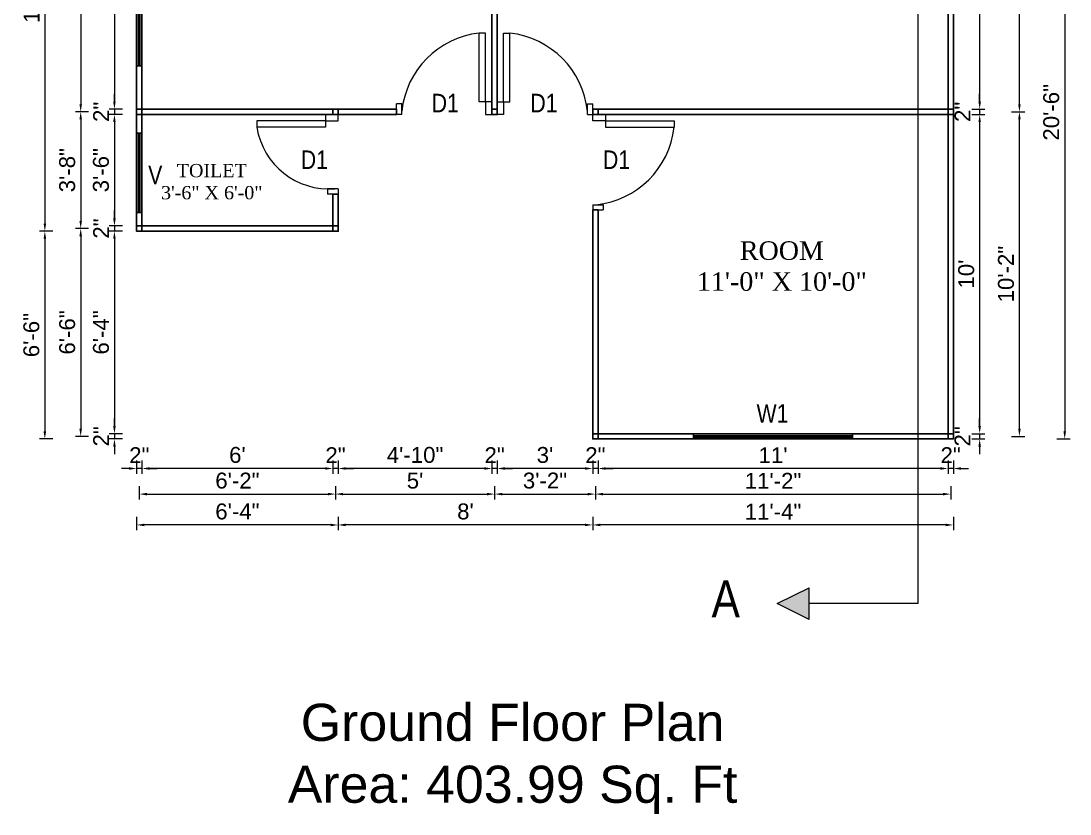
# Model space of a CAD drawing. Header units: inches. Extents: x 367408 to 389323, y -53247 to -41521.
# Drawn here: x 375802.5 to 376198.1, y -51875.1 to -51576.1 of the extents above; entities that cross this region are included whole.
import ezdxf

# ---------------------------------------------------------------- set-up
doc = ezdxf.new("R2010")
doc.units = ezdxf.units.IN
doc.header["$LTSCALE"] = 2
doc.header["$MEASUREMENT"] = 0
doc.header["$PDMODE"] = 34
doc.layers.get('0').update_dxf_attribs({"linetype": 'CONTINUOUS'})
doc.layers.get('DEFPOINTS').update_dxf_attribs({"color": 141, "linetype": 'CONTINUOUS'})
for name, color, linetype, lineweight in [('dimension', 160, 'CONTINUOUS', 15), ('OUTLINE', 1, 'CONTINUOUS', 25), ('steps', 253, 'CONTINUOUS', 20)]:
    doc.layers.add(name, color=color, linetype=linetype, lineweight=lineweight)
doc.styles.add('Lettring Text', font='arial.ttf')
doc.styles.get("Standard").update_dxf_attribs({"font": 'ARIALN.TTF'})
doc.dimstyles.new('Copy of Standard', dxfattribs={"dimtxt": 6, "dimasz": 2.875, "dimexe": 2, "dimexo": 4, "dimgap": 2, "dimtad": 1, "dimdec": 0, "dimrnd": 1, "dimzin": 0, "dimdsep": 46, "dimlunit": 4, "dimtxsty": 'Lettring Text', "dimcen": 0.1, "dimclrd": 7, "dimclre": 7, "dimclrt": 7, "dimazin": 0, "dimtfac": 0.645, "dimtdec": 0, "dimtmove": 1, "dimatfit": 0, "dimfxl": 3, "dimfxlon": 1, "dimtfillclr": 256, "dimtolj": 1, "dimtzin": 0, "dimlwd": -1, "dimlwe": -1, "dimarcsym": 2})

# ---------------------------------------------------------------- blocks, each defined once
blk = doc.blocks.new('*D952')
at = {"layer": 'DEFPOINTS', "color": 0, "ltscale": 0.5, "transparency": 16777216}
for p in [(376152.1, -51733.71), (376154.1, -51733.71), (376152.1, -51744.83)]:
    blk.add_point(p, dxfattribs=at)
at = {"layer": 'steps', "color": 7, "ltscale": 0.5, "transparency": 16777216}
for p, q in [((376152.1, -51741.83), (376152.1, -51746.83)), ((376154.1, -51741.83), (376154.1, -51746.83)), ((376149.22, -51744.83), (376146.35, -51744.83)), ((376154.1, -51744.83), (376152.1, -51744.83)), ((376156.97, -51744.83), (376159.85, -51744.83))]:
    blk.add_line(p, q, dxfattribs=at)
for points in [[(376149.22, -51744.35), (376149.22, -51745.31), (376152.1, -51744.83)], [(376156.97, -51744.35), (376156.97, -51745.31), (376154.1, -51744.83)]]:
    blk.add_solid(points, dxfattribs=at)
at = {"layer": 'steps', "color": 7, "ltscale": 0.5, "transparency": 16777216, "insert": (376153.1, -51739.82), "char_height": 6, "attachment_point": 5, "style": 'Lettring Text'}
blk.add_mtext('\\A1;2"', dxfattribs=at)
blk = doc.blocks.new('*D953')
at = {"layer": 'DEFPOINTS', "color": 0, "ltscale": 0.5, "transparency": 16777216}
for p in [(376020.1, -51733.71), (376152.1, -51733.71), (376020.1, -51744.83)]:
    blk.add_point(p, dxfattribs=at)
at = {"layer": 'steps', "color": 7, "ltscale": 0.5, "transparency": 16777216}
for p, q in [((376020.1, -51741.83), (376020.1, -51746.83)), ((376152.1, -51741.83), (376152.1, -51746.83)), ((376149.22, -51744.83), (376022.97, -51744.83))]:
    blk.add_line(p, q, dxfattribs=at)
for points in [[(376022.97, -51744.35), (376022.97, -51745.31), (376020.1, -51744.83)], [(376149.22, -51744.35), (376149.22, -51745.31), (376152.1, -51744.83)]]:
    blk.add_solid(points, dxfattribs=at)
at = {"layer": 'steps', "color": 7, "ltscale": 0.5, "transparency": 16777216, "insert": (376086.1, -51739.82), "char_height": 6, "attachment_point": 5, "style": 'Lettring Text'}
blk.add_mtext("\\A1;11'", dxfattribs=at)
blk = doc.blocks.new('*D954')
at = {"layer": 'DEFPOINTS', "color": 0, "ltscale": 0.5, "transparency": 16777216}
for p in [(376018.1, -51733.71), (376020.1, -51733.71), (376018.1, -51744.83)]:
    blk.add_point(p, dxfattribs=at)
at = {"layer": 'steps', "color": 7, "ltscale": 0.5, "transparency": 16777216}
for p, q in [((376018.1, -51741.83), (376018.1, -51746.83)), ((376020.1, -51741.83), (376020.1, -51746.83)), ((376015.22, -51744.83), (376012.35, -51744.83)), ((376020.1, -51744.83), (376018.1, -51744.83)), ((376022.97, -51744.83), (376025.85, -51744.83))]:
    blk.add_line(p, q, dxfattribs=at)
for points in [[(376015.22, -51744.35), (376015.22, -51745.31), (376018.1, -51744.83)], [(376022.97, -51744.35), (376022.97, -51745.31), (376020.1, -51744.83)]]:
    blk.add_solid(points, dxfattribs=at)
at = {"layer": 'steps', "color": 7, "ltscale": 0.5, "transparency": 16777216, "insert": (376019.1, -51739.82), "char_height": 6, "attachment_point": 5, "style": 'Lettring Text'}
blk.add_mtext('\\A1;2"', dxfattribs=at)
blk = doc.blocks.new('*D955')
at = {"layer": 'DEFPOINTS', "color": 0, "ltscale": 0.5, "transparency": 16777216}
for p in [(375982.1, -51611.36), (376018.1, -51733.71), (375982.1, -51744.83)]:
    blk.add_point(p, dxfattribs=at)
at = {"layer": 'steps', "color": 7, "ltscale": 0.5, "transparency": 16777216}
for p, q in [((375982.1, -51741.83), (375982.1, -51746.83)), ((376018.1, -51741.83), (376018.1, -51746.83)), ((376015.22, -51744.83), (375984.97, -51744.83))]:
    blk.add_line(p, q, dxfattribs=at)
for points in [[(375984.97, -51744.35), (375984.97, -51745.31), (375982.1, -51744.83)], [(376015.22, -51744.35), (376015.22, -51745.31), (376018.1, -51744.83)]]:
    blk.add_solid(points, dxfattribs=at)
at = {"layer": 'steps', "color": 7, "ltscale": 0.5, "transparency": 16777216, "insert": (376000.1, -51739.76), "char_height": 6, "attachment_point": 5, "style": 'Lettring Text'}
blk.add_mtext("\\A1;3'", dxfattribs=at)
blk = doc.blocks.new('*D956')
at = {"layer": 'DEFPOINTS', "color": 0, "ltscale": 0.5, "transparency": 16777216}
for p in [(375980.1, -51611.36), (375982.1, -51611.36), (375980.1, -51744.83)]:
    blk.add_point(p, dxfattribs=at)
at = {"layer": 'steps', "color": 7, "ltscale": 0.5, "transparency": 16777216}
for p, q in [((375980.1, -51741.83), (375980.1, -51746.83)), ((375982.1, -51741.83), (375982.1, -51746.83)), ((375977.22, -51744.83), (375974.35, -51744.83)), ((375982.1, -51744.83), (375980.1, -51744.83)), ((375984.97, -51744.83), (375987.85, -51744.83))]:
    blk.add_line(p, q, dxfattribs=at)
for points in [[(375977.22, -51744.35), (375977.22, -51745.31), (375980.1, -51744.83)], [(375984.97, -51744.35), (375984.97, -51745.31), (375982.1, -51744.83)]]:
    blk.add_solid(points, dxfattribs=at)
at = {"layer": 'steps', "color": 7, "ltscale": 0.5, "transparency": 16777216, "insert": (375981.1, -51739.82), "char_height": 6, "attachment_point": 5, "style": 'Lettring Text'}
blk.add_mtext('\\A1;2"', dxfattribs=at)
blk = doc.blocks.new('*D957')
at = {"layer": 'DEFPOINTS', "color": 0, "ltscale": 0.5, "transparency": 16777216}
for p in [(375980.1, -51611.36), (375922.1, -51655.36), (375922.1, -51744.83)]:
    blk.add_point(p, dxfattribs=at)
at = {"layer": 'steps', "color": 7, "ltscale": 0.5, "transparency": 16777216}
for p, q in [((375922.1, -51741.83), (375922.1, -51746.83)), ((375980.1, -51741.83), (375980.1, -51746.83)), ((375977.22, -51744.83), (375924.97, -51744.83))]:
    blk.add_line(p, q, dxfattribs=at)
for points in [[(375924.97, -51744.35), (375924.97, -51745.31), (375922.1, -51744.83)], [(375977.22, -51744.35), (375977.22, -51745.31), (375980.1, -51744.83)]]:
    blk.add_solid(points, dxfattribs=at)
at = {"layer": 'steps', "color": 7, "ltscale": 0.5, "transparency": 16777216, "insert": (375951.1, -51739.76), "char_height": 6, "attachment_point": 5, "style": 'Lettring Text'}
blk.add_mtext('\\A1;4\'-10"', dxfattribs=at)
blk = doc.blocks.new('*D958')
at = {"layer": 'DEFPOINTS', "color": 0, "ltscale": 0.5, "transparency": 16777216}
for p in [(375920.1, -51655.36), (375922.1, -51655.36), (375920.1, -51744.83)]:
    blk.add_point(p, dxfattribs=at)
at = {"layer": 'steps', "color": 7, "ltscale": 0.5, "transparency": 16777216}
for p, q in [((375920.1, -51741.83), (375920.1, -51746.83)), ((375922.1, -51741.83), (375922.1, -51746.83)), ((375917.22, -51744.83), (375914.35, -51744.83)), ((375922.1, -51744.83), (375920.1, -51744.83)), ((375924.97, -51744.83), (375927.85, -51744.83))]:
    blk.add_line(p, q, dxfattribs=at)
for points in [[(375917.22, -51744.35), (375917.22, -51745.31), (375920.1, -51744.83)], [(375924.97, -51744.35), (375924.97, -51745.31), (375922.1, -51744.83)]]:
    blk.add_solid(points, dxfattribs=at)
at = {"layer": 'steps', "color": 7, "ltscale": 0.5, "transparency": 16777216, "insert": (375921.1, -51739.82), "char_height": 6, "attachment_point": 5, "style": 'Lettring Text'}
blk.add_mtext('\\A1;2"', dxfattribs=at)
blk = doc.blocks.new('*D959')
at = {"layer": 'DEFPOINTS', "color": 0, "ltscale": 0.5, "transparency": 16777216}
for p in [(375848.1, -51655.36), (375920.1, -51655.36), (375848.1, -51744.83)]:
    blk.add_point(p, dxfattribs=at)
at = {"layer": 'steps', "color": 7, "ltscale": 0.5, "transparency": 16777216}
for p, q in [((375848.1, -51741.83), (375848.1, -51746.83)), ((375920.1, -51741.83), (375920.1, -51746.83)), ((375917.22, -51744.83), (375850.97, -51744.83))]:
    blk.add_line(p, q, dxfattribs=at)
for points in [[(375850.97, -51744.35), (375850.97, -51745.31), (375848.1, -51744.83)], [(375917.22, -51744.35), (375917.22, -51745.31), (375920.1, -51744.83)]]:
    blk.add_solid(points, dxfattribs=at)
at = {"layer": 'steps', "color": 7, "ltscale": 0.5, "transparency": 16777216, "insert": (375884.1, -51739.76), "char_height": 6, "attachment_point": 5, "style": 'Lettring Text'}
blk.add_mtext("\\A1;6'", dxfattribs=at)
blk = doc.blocks.new('*D960')
at = {"layer": 'DEFPOINTS', "color": 0, "ltscale": 0.5, "transparency": 16777216}
for p in [(375846.1, -51655.36), (375848.1, -51655.36), (375846.1, -51744.83)]:
    blk.add_point(p, dxfattribs=at)
at = {"layer": 'steps', "color": 7, "ltscale": 0.5, "transparency": 16777216}
for p, q in [((375846.1, -51741.83), (375846.1, -51746.83)), ((375848.1, -51741.83), (375848.1, -51746.83)), ((375843.22, -51744.83), (375840.35, -51744.83)), ((375848.1, -51744.83), (375846.1, -51744.83)), ((375850.97, -51744.83), (375853.85, -51744.83))]:
    blk.add_line(p, q, dxfattribs=at)
for points in [[(375843.22, -51744.35), (375843.22, -51745.31), (375846.1, -51744.83)], [(375850.97, -51744.35), (375850.97, -51745.31), (375848.1, -51744.83)]]:
    blk.add_solid(points, dxfattribs=at)
at = {"layer": 'steps', "color": 7, "ltscale": 0.5, "transparency": 16777216, "insert": (375847.1, -51739.82), "char_height": 6, "attachment_point": 5, "style": 'Lettring Text'}
blk.add_mtext('\\A1;2"', dxfattribs=at)
blk = doc.blocks.new('*D961')
at = {"layer": 'DEFPOINTS', "color": 0, "ltscale": 0.5, "transparency": 16777216}
for p in [(375847.1, -51654.36), (375921.1, -51654.36), (375921.1, -51754.49)]:
    blk.add_point(p, dxfattribs=at)
at = {"layer": 'steps', "color": 7, "ltscale": 0.5, "transparency": 16777216}
for p, q in [((375847.1, -51751.49), (375847.1, -51756.49)), ((375921.1, -51751.49), (375921.1, -51756.49)), ((375849.97, -51754.49), (375918.22, -51754.49))]:
    blk.add_line(p, q, dxfattribs=at)
for points in [[(375849.97, -51754.01), (375849.97, -51754.97), (375847.1, -51754.49)], [(375918.22, -51754.01), (375918.22, -51754.97), (375921.1, -51754.49)]]:
    blk.add_solid(points, dxfattribs=at)
at = {"layer": 'steps', "color": 7, "ltscale": 0.5, "transparency": 16777216, "insert": (375884.1, -51749.43), "char_height": 6, "attachment_point": 5, "style": 'Lettring Text'}
blk.add_mtext('\\A1;6\'-2"', dxfattribs=at)
blk = doc.blocks.new('*D962')
at = {"layer": 'DEFPOINTS', "color": 0, "ltscale": 0.5, "transparency": 16777216}
for p in [(375981.1, -51610.36), (375921.1, -51654.36), (375981.1, -51754.49)]:
    blk.add_point(p, dxfattribs=at)
at = {"layer": 'steps', "color": 7, "ltscale": 0.5, "transparency": 16777216}
for p, q in [((375921.1, -51751.49), (375921.1, -51756.49)), ((375981.1, -51751.49), (375981.1, -51756.49)), ((375923.97, -51754.49), (375978.22, -51754.49))]:
    blk.add_line(p, q, dxfattribs=at)
for points in [[(375923.97, -51754.01), (375923.97, -51754.97), (375921.1, -51754.49)], [(375978.22, -51754.01), (375978.22, -51754.97), (375981.1, -51754.49)]]:
    blk.add_solid(points, dxfattribs=at)
at = {"layer": 'steps', "color": 7, "ltscale": 0.5, "transparency": 16777216, "insert": (375951.1, -51749.44), "char_height": 6, "attachment_point": 5, "style": 'Lettring Text'}
blk.add_mtext("\\A1;5'", dxfattribs=at)
blk = doc.blocks.new('*D963')
at = {"layer": 'DEFPOINTS', "color": 0, "ltscale": 0.5, "transparency": 16777216}
for p in [(375981.1, -51610.36), (376019.1, -51610.36), (376019.1, -51754.49)]:
    blk.add_point(p, dxfattribs=at)
at = {"layer": 'steps', "color": 7, "ltscale": 0.5, "transparency": 16777216}
for p, q in [((375981.1, -51751.49), (375981.1, -51756.49)), ((376019.1, -51751.49), (376019.1, -51756.49)), ((375983.97, -51754.49), (376016.22, -51754.49))]:
    blk.add_line(p, q, dxfattribs=at)
for points in [[(375983.97, -51754.01), (375983.97, -51754.97), (375981.1, -51754.49)], [(376016.22, -51754.01), (376016.22, -51754.97), (376019.1, -51754.49)]]:
    blk.add_solid(points, dxfattribs=at)
at = {"layer": 'steps', "color": 7, "ltscale": 0.5, "transparency": 16777216, "insert": (376000.1, -51749.42), "char_height": 6, "attachment_point": 5, "style": 'Lettring Text'}
blk.add_mtext('\\A1;3\'-2"', dxfattribs=at)
blk = doc.blocks.new('*D964')
at = {"layer": 'DEFPOINTS', "color": 0, "ltscale": 0.5, "transparency": 16777216}
for p in [(376019.1, -51610.36), (376153.1, -51732.71), (376153.1, -51754.49)]:
    blk.add_point(p, dxfattribs=at)
at = {"layer": 'steps', "color": 7, "ltscale": 0.5, "transparency": 16777216}
for p, q in [((376019.1, -51751.49), (376019.1, -51756.49)), ((376153.1, -51751.49), (376153.1, -51756.49)), ((376021.97, -51754.49), (376150.22, -51754.49))]:
    blk.add_line(p, q, dxfattribs=at)
for points in [[(376021.97, -51754.01), (376021.97, -51754.97), (376019.1, -51754.49)], [(376150.22, -51754.01), (376150.22, -51754.97), (376153.1, -51754.49)]]:
    blk.add_solid(points, dxfattribs=at)
at = {"layer": 'steps', "color": 7, "ltscale": 0.5, "transparency": 16777216, "insert": (376086.1, -51749.48), "char_height": 6, "attachment_point": 5, "style": 'Lettring Text'}
blk.add_mtext('\\A1;11\'-2"', dxfattribs=at)
blk = doc.blocks.new('*D965')
at = {"layer": 'DEFPOINTS', "color": 0, "ltscale": 0.5, "transparency": 16777216}
for p in [(376018.1, -51733.71), (376154.1, -51733.71), (376018.1, -51766.12)]:
    blk.add_point(p, dxfattribs=at)
at = {"layer": 'steps', "color": 7, "ltscale": 0.5, "transparency": 16777216}
for p, q in [((376018.1, -51763.12), (376018.1, -51768.12)), ((376154.1, -51763.12), (376154.1, -51768.12)), ((376151.22, -51766.12), (376020.97, -51766.12))]:
    blk.add_line(p, q, dxfattribs=at)
for points in [[(376020.97, -51765.64), (376020.97, -51766.6), (376018.1, -51766.12)], [(376151.22, -51765.64), (376151.22, -51766.6), (376154.1, -51766.12)]]:
    blk.add_solid(points, dxfattribs=at)
at = {"layer": 'steps', "color": 7, "ltscale": 0.5, "transparency": 16777216, "insert": (376086.1, -51761.11), "char_height": 6, "attachment_point": 5, "style": 'Lettring Text'}
blk.add_mtext('\\A1;11\'-4"', dxfattribs=at)
blk = doc.blocks.new('*D966')
at = {"layer": 'DEFPOINTS', "color": 0, "ltscale": 0.5, "transparency": 16777216}
for p in [(375922.1, -51655.36), (376018.1, -51733.71), (375922.1, -51766.12)]:
    blk.add_point(p, dxfattribs=at)
at = {"layer": 'steps', "color": 7, "ltscale": 0.5, "transparency": 16777216}
for p, q in [((375922.1, -51763.12), (375922.1, -51768.12)), ((376018.1, -51763.12), (376018.1, -51768.12)), ((376015.22, -51766.12), (375924.97, -51766.12))]:
    blk.add_line(p, q, dxfattribs=at)
for points in [[(375924.97, -51765.64), (375924.97, -51766.6), (375922.1, -51766.12)], [(376015.22, -51765.64), (376015.22, -51766.6), (376018.1, -51766.12)]]:
    blk.add_solid(points, dxfattribs=at)
at = {"layer": 'steps', "color": 7, "ltscale": 0.5, "transparency": 16777216, "insert": (375970.1, -51761.06), "char_height": 6, "attachment_point": 5, "style": 'Lettring Text'}
blk.add_mtext("\\A1;8'", dxfattribs=at)
blk = doc.blocks.new('*D967')
at = {"layer": 'DEFPOINTS', "color": 0, "ltscale": 0.5, "transparency": 16777216}
for p in [(375846.1, -51655.36), (375922.1, -51655.36), (375846.1, -51766.12)]:
    blk.add_point(p, dxfattribs=at)
at = {"layer": 'steps', "color": 7, "ltscale": 0.5, "transparency": 16777216}
for p, q in [((375846.1, -51763.12), (375846.1, -51768.12)), ((375922.1, -51763.12), (375922.1, -51768.12)), ((375919.22, -51766.12), (375848.97, -51766.12))]:
    blk.add_line(p, q, dxfattribs=at)
for points in [[(375848.97, -51765.64), (375848.97, -51766.6), (375846.1, -51766.12)], [(375919.22, -51765.64), (375919.22, -51766.6), (375922.1, -51766.12)]]:
    blk.add_solid(points, dxfattribs=at)
at = {"layer": 'steps', "color": 7, "ltscale": 0.5, "transparency": 16777216, "insert": (375884.1, -51761.06), "char_height": 6, "attachment_point": 5, "style": 'Lettring Text'}
blk.add_mtext('\\A1;6\'-4"', dxfattribs=at)
blk = doc.blocks.new('*D969')
at = {"layer": 'DEFPOINTS', "color": 0, "ltscale": 0.5, "transparency": 16777216}
for p in [(375846.1, -51489.36), (375837.72, -51609.36), (375846.1, -51609.36)]:
    blk.add_point(p, dxfattribs=at)
at = {"layer": 'steps', "color": 7, "ltscale": 0.5, "transparency": 16777216}
for p, q in [((375840.72, -51489.36), (375835.72, -51489.36)), ((375837.72, -51492.24), (375837.72, -51606.49)), ((375840.72, -51609.36), (375835.72, -51609.36))]:
    blk.add_line(p, q, dxfattribs=at)
for points in [[(375837.24, -51492.24), (375838.2, -51492.24), (375837.72, -51489.36)], [(375837.24, -51606.49), (375838.2, -51606.49), (375837.72, -51609.36)]]:
    blk.add_solid(points, dxfattribs=at)
at = {"layer": 'steps', "color": 7, "ltscale": 0.5, "transparency": 16777216, "insert": (375832.66, -51549.36), "char_height": 6, "attachment_point": 5, "rotation": 90, "style": 'Lettring Text'}
blk.add_mtext("\\A1;10'", dxfattribs=at)
blk = doc.blocks.new('*D970')
at = {"layer": 'DEFPOINTS', "color": 0, "ltscale": 0.5, "transparency": 16777216}
for p in [(375846.1, -51609.36), (375837.72, -51611.36), (375846.1, -51611.36)]:
    blk.add_point(p, dxfattribs=at)
at = {"layer": 'steps', "color": 7, "ltscale": 0.5, "transparency": 16777216}
for p, q in [((375837.72, -51606.49), (375837.72, -51603.61)), ((375840.72, -51609.36), (375835.72, -51609.36)), ((375837.72, -51609.36), (375837.72, -51611.36)), ((375840.72, -51611.36), (375835.72, -51611.36)), ((375837.72, -51614.24), (375837.72, -51617.11))]:
    blk.add_line(p, q, dxfattribs=at)
for points in [[(375837.24, -51606.49), (375838.2, -51606.49), (375837.72, -51609.36)], [(375837.24, -51614.24), (375838.2, -51614.24), (375837.72, -51611.36)]]:
    blk.add_solid(points, dxfattribs=at)
at = {"layer": 'steps', "color": 7, "ltscale": 0.5, "transparency": 16777216, "insert": (375832.71, -51610.36), "char_height": 6, "attachment_point": 5, "rotation": 90, "style": 'Lettring Text'}
blk.add_mtext('\\A1;2"', dxfattribs=at)
blk = doc.blocks.new('*D971')
at = {"layer": 'DEFPOINTS', "color": 0, "ltscale": 0.5, "transparency": 16777216}
for p in [(375846.1, -51611.36), (375837.72, -51653.36), (375846.1, -51653.36)]:
    blk.add_point(p, dxfattribs=at)
at = {"layer": 'steps', "color": 7, "ltscale": 0.5, "transparency": 16777216}
for p, q in [((375840.72, -51611.36), (375835.72, -51611.36)), ((375837.72, -51614.24), (375837.72, -51650.49)), ((375840.72, -51653.36), (375835.72, -51653.36))]:
    blk.add_line(p, q, dxfattribs=at)
for points in [[(375837.24, -51614.24), (375838.2, -51614.24), (375837.72, -51611.36)], [(375837.24, -51650.49), (375838.2, -51650.49), (375837.72, -51653.36)]]:
    blk.add_solid(points, dxfattribs=at)
at = {"layer": 'steps', "color": 7, "ltscale": 0.5, "transparency": 16777216, "insert": (375832.65, -51632.36), "char_height": 6, "attachment_point": 5, "rotation": 90, "style": 'Lettring Text'}
blk.add_mtext('\\A1;3\'-6"', dxfattribs=at)
blk = doc.blocks.new('*D972')
at = {"layer": 'DEFPOINTS', "color": 0, "ltscale": 0.5, "transparency": 16777216}
for p in [(375846.1, -51653.36), (375837.72, -51655.36), (375846.1, -51655.36)]:
    blk.add_point(p, dxfattribs=at)
at = {"layer": 'steps', "color": 7, "ltscale": 0.5, "transparency": 16777216}
for p, q in [((375837.72, -51650.49), (375837.72, -51647.61)), ((375840.72, -51653.36), (375835.72, -51653.36)), ((375837.72, -51653.36), (375837.72, -51655.36)), ((375840.72, -51655.36), (375835.72, -51655.36)), ((375837.72, -51658.24), (375837.72, -51661.11))]:
    blk.add_line(p, q, dxfattribs=at)
for points in [[(375837.24, -51650.49), (375838.2, -51650.49), (375837.72, -51653.36)], [(375837.24, -51658.24), (375838.2, -51658.24), (375837.72, -51655.36)]]:
    blk.add_solid(points, dxfattribs=at)
at = {"layer": 'steps', "color": 7, "ltscale": 0.5, "transparency": 16777216, "insert": (375832.71, -51654.36), "char_height": 6, "attachment_point": 5, "rotation": 90, "style": 'Lettring Text'}
blk.add_mtext('\\A1;2"', dxfattribs=at)
blk = doc.blocks.new('*D973')
at = {"layer": 'DEFPOINTS', "color": 0, "ltscale": 0.5, "transparency": 16777216}
for p in [(375846.1, -51655.36), (375837.72, -51731.71), (376018.1, -51731.71)]:
    blk.add_point(p, dxfattribs=at)
at = {"layer": 'steps', "color": 7, "ltscale": 0.5, "transparency": 16777216}
for p, q in [((375840.72, -51655.36), (375835.72, -51655.36)), ((375837.72, -51658.24), (375837.72, -51728.83)), ((375840.72, -51731.71), (375835.72, -51731.71))]:
    blk.add_line(p, q, dxfattribs=at)
for points in [[(375837.24, -51658.24), (375838.2, -51658.24), (375837.72, -51655.36)], [(375837.24, -51728.83), (375838.2, -51728.83), (375837.72, -51731.71)]]:
    blk.add_solid(points, dxfattribs=at)
at = {"layer": 'steps', "color": 7, "ltscale": 0.5, "transparency": 16777216, "insert": (375832.66, -51693.53), "char_height": 6, "attachment_point": 5, "rotation": 90, "style": 'Lettring Text'}
blk.add_mtext('\\A1;6\'-4"', dxfattribs=at)
blk = doc.blocks.new('*D974')
at = {"layer": 'DEFPOINTS', "color": 0, "ltscale": 0.5, "transparency": 16777216}
for p in [(376018.1, -51731.71), (375837.72, -51733.71), (376018.1, -51733.71)]:
    blk.add_point(p, dxfattribs=at)
at = {"layer": 'steps', "color": 7, "ltscale": 0.5, "transparency": 16777216}
for p, q in [((375837.72, -51728.83), (375837.72, -51725.96)), ((375840.72, -51731.71), (375835.72, -51731.71)), ((375837.72, -51731.71), (375837.72, -51733.71)), ((375840.72, -51733.71), (375835.72, -51733.71)), ((375837.72, -51736.58), (375837.72, -51739.46))]:
    blk.add_line(p, q, dxfattribs=at)
for points in [[(375837.24, -51728.83), (375838.2, -51728.83), (375837.72, -51731.71)], [(375837.24, -51736.58), (375838.2, -51736.58), (375837.72, -51733.71)]]:
    blk.add_solid(points, dxfattribs=at)
at = {"layer": 'steps', "color": 7, "ltscale": 0.5, "transparency": 16777216, "insert": (375832.71, -51732.71), "char_height": 6, "attachment_point": 5, "rotation": 90, "style": 'Lettring Text'}
blk.add_mtext('\\A1;2"', dxfattribs=at)
blk = doc.blocks.new('*D975')
at = {"layer": 'DEFPOINTS', "color": 0, "ltscale": 0.5, "transparency": 16777216}
for p in [(375847.1, -51488.36), (375824.99, -51610.36), (375847.1, -51610.36)]:
    blk.add_point(p, dxfattribs=at)
at = {"layer": 'steps', "color": 7, "ltscale": 0.5, "transparency": 16777216}
for p, q in [((375827.99, -51488.36), (375822.99, -51488.36)), ((375824.99, -51491.24), (375824.99, -51607.49)), ((375827.99, -51610.36), (375822.99, -51610.36))]:
    blk.add_line(p, q, dxfattribs=at)
for points in [[(375824.51, -51491.24), (375825.47, -51491.24), (375824.99, -51488.36)], [(375824.51, -51607.49), (375825.47, -51607.49), (375824.99, -51610.36)]]:
    blk.add_solid(points, dxfattribs=at)
at = {"layer": 'steps', "color": 7, "ltscale": 0.5, "transparency": 16777216, "insert": (375819.92, -51549.36), "char_height": 6, "attachment_point": 5, "rotation": 90, "style": 'Lettring Text'}
blk.add_mtext('\\A1;10\'-2"', dxfattribs=at)
blk = doc.blocks.new('*D976')
at = {"layer": 'DEFPOINTS', "color": 0, "ltscale": 0.5, "transparency": 16777216}
for p in [(375847.1, -51610.36), (375824.99, -51654.36), (375847.1, -51654.36)]:
    blk.add_point(p, dxfattribs=at)
at = {"layer": 'steps', "color": 7, "ltscale": 0.5, "transparency": 16777216}
for p, q in [((375827.99, -51610.36), (375822.99, -51610.36)), ((375824.99, -51613.24), (375824.99, -51651.49)), ((375827.99, -51654.36), (375822.99, -51654.36))]:
    blk.add_line(p, q, dxfattribs=at)
for points in [[(375824.51, -51613.24), (375825.47, -51613.24), (375824.99, -51610.36)], [(375824.51, -51651.49), (375825.47, -51651.49), (375824.99, -51654.36)]]:
    blk.add_solid(points, dxfattribs=at)
at = {"layer": 'steps', "color": 7, "ltscale": 0.5, "transparency": 16777216, "insert": (375819.92, -51632.36), "char_height": 6, "attachment_point": 5, "rotation": 90, "style": 'Lettring Text'}
blk.add_mtext('\\A1;3\'-8"', dxfattribs=at)
blk = doc.blocks.new('*D977')
at = {"layer": 'DEFPOINTS', "color": 0, "ltscale": 0.5, "transparency": 16777216}
for p in [(375847.1, -51654.36), (375824.99, -51732.71), (376019.1, -51732.71)]:
    blk.add_point(p, dxfattribs=at)
at = {"layer": 'steps', "color": 7, "ltscale": 0.5, "transparency": 16777216}
for p, q in [((375827.99, -51654.36), (375822.99, -51654.36)), ((375824.99, -51657.24), (375824.99, -51729.83)), ((375827.99, -51732.71), (375822.99, -51732.71))]:
    blk.add_line(p, q, dxfattribs=at)
for points in [[(375824.51, -51657.24), (375825.47, -51657.24), (375824.99, -51654.36)], [(375824.51, -51729.83), (375825.47, -51729.83), (375824.99, -51732.71)]]:
    blk.add_solid(points, dxfattribs=at)
at = {"layer": 'steps', "color": 7, "ltscale": 0.5, "transparency": 16777216, "insert": (375819.92, -51693.53), "char_height": 6, "attachment_point": 5, "rotation": 90, "style": 'Lettring Text'}
blk.add_mtext('\\A1;6\'-6"', dxfattribs=at)
blk = doc.blocks.new('*D978')
at = {"layer": 'DEFPOINTS', "color": 0, "ltscale": 0.5, "transparency": 16777216}
for p in [(375846.1, -51487.36), (375811.48, -51655.36), (375846.1, -51655.36)]:
    blk.add_point(p, dxfattribs=at)
at = {"layer": 'steps', "color": 7, "ltscale": 0.5, "transparency": 16777216}
for p, q in [((375814.48, -51487.36), (375809.48, -51487.36)), ((375811.48, -51490.24), (375811.48, -51652.49)), ((375814.48, -51655.36), (375809.48, -51655.36))]:
    blk.add_line(p, q, dxfattribs=at)
for points in [[(375811, -51490.24), (375811.96, -51490.24), (375811.48, -51487.36)], [(375811, -51652.49), (375811.96, -51652.49), (375811.48, -51655.36)]]:
    blk.add_solid(points, dxfattribs=at)
at = {"layer": 'steps', "color": 7, "ltscale": 0.5, "transparency": 16777216, "insert": (375806.46, -51571.36), "char_height": 6, "attachment_point": 5, "rotation": 90, "style": 'Lettring Text'}
blk.add_mtext("\\A1;14'", dxfattribs=at)
blk = doc.blocks.new('*D979')
at = {"layer": 'DEFPOINTS', "color": 0, "ltscale": 0.5, "transparency": 16777216}
for p in [(375846.1, -51655.36), (375811.48, -51733.71), (376018.1, -51733.71)]:
    blk.add_point(p, dxfattribs=at)
at = {"layer": 'steps', "color": 7, "ltscale": 0.5, "transparency": 16777216}
for p, q in [((375814.48, -51655.36), (375809.48, -51655.36)), ((375811.48, -51658.24), (375811.48, -51730.83)), ((375814.48, -51733.71), (375809.48, -51733.71))]:
    blk.add_line(p, q, dxfattribs=at)
for points in [[(375811, -51658.24), (375811.96, -51658.24), (375811.48, -51655.36)], [(375811, -51730.83), (375811.96, -51730.83), (375811.48, -51733.71)]]:
    blk.add_solid(points, dxfattribs=at)
at = {"layer": 'steps', "color": 7, "ltscale": 0.5, "transparency": 16777216, "insert": (375806.41, -51694.53), "char_height": 6, "attachment_point": 5, "rotation": 90, "style": 'Lettring Text'}
blk.add_mtext('\\A1;6\'-6"', dxfattribs=at)
blk = doc.blocks.new('*D981')
at = {"layer": 'DEFPOINTS', "color": 0, "ltscale": 0.5, "transparency": 16777216}
for p in [(376154.1, -51489.36), (376154.1, -51609.36), (376164.03, -51609.36)]:
    blk.add_point(p, dxfattribs=at)
at = {"layer": 'steps', "color": 7, "ltscale": 0.5, "transparency": 16777216}
for p, q in [((376161.03, -51489.36), (376166.03, -51489.36)), ((376164.03, -51492.24), (376164.03, -51606.49)), ((376161.03, -51609.36), (376166.03, -51609.36))]:
    blk.add_line(p, q, dxfattribs=at)
for points in [[(376163.56, -51492.24), (376164.51, -51492.24), (376164.03, -51489.36)], [(376163.56, -51606.49), (376164.51, -51606.49), (376164.03, -51609.36)]]:
    blk.add_solid(points, dxfattribs=at)
at = {"layer": 'steps', "color": 7, "ltscale": 0.5, "transparency": 16777216, "insert": (376158.97, -51549.36), "char_height": 6, "attachment_point": 5, "rotation": 90, "style": 'Lettring Text'}
blk.add_mtext("\\A1;10'", dxfattribs=at)
blk = doc.blocks.new('*D982')
at = {"layer": 'DEFPOINTS', "color": 0, "ltscale": 0.5, "transparency": 16777216}
for p in [(376154.1, -51609.36), (376154.1, -51611.36), (376164.03, -51611.36)]:
    blk.add_point(p, dxfattribs=at)
at = {"layer": 'steps', "color": 7, "ltscale": 0.5, "transparency": 16777216}
for p, q in [((376164.03, -51606.49), (376164.03, -51603.61)), ((376161.03, -51609.36), (376166.03, -51609.36)), ((376164.03, -51609.36), (376164.03, -51611.36)), ((376161.03, -51611.36), (376166.03, -51611.36)), ((376164.03, -51614.24), (376164.03, -51617.11))]:
    blk.add_line(p, q, dxfattribs=at)
for points in [[(376163.56, -51606.49), (376164.51, -51606.49), (376164.03, -51609.36)], [(376163.56, -51614.24), (376164.51, -51614.24), (376164.03, -51611.36)]]:
    blk.add_solid(points, dxfattribs=at)
at = {"layer": 'steps', "color": 7, "ltscale": 0.5, "transparency": 16777216, "insert": (376157.56, -51610.36), "char_height": 6, "attachment_point": 5, "rotation": 90, "style": 'Lettring Text'}
blk.add_mtext('\\A1;2"', dxfattribs=at)
blk = doc.blocks.new('*D983')
at = {"layer": 'DEFPOINTS', "color": 0, "ltscale": 0.5, "transparency": 16777216}
for p in [(376154.1, -51611.36), (376154.1, -51731.71), (376164.03, -51731.71)]:
    blk.add_point(p, dxfattribs=at)
at = {"layer": 'steps', "color": 7, "ltscale": 0.5, "transparency": 16777216}
for p, q in [((376161.03, -51611.36), (376166.03, -51611.36)), ((376164.03, -51614.24), (376164.03, -51728.83)), ((376161.03, -51731.71), (376166.03, -51731.71))]:
    blk.add_line(p, q, dxfattribs=at)
for points in [[(376163.56, -51614.24), (376164.51, -51614.24), (376164.03, -51611.36)], [(376163.56, -51728.83), (376164.51, -51728.83), (376164.03, -51731.71)]]:
    blk.add_solid(points, dxfattribs=at)
at = {"layer": 'steps', "color": 7, "ltscale": 0.5, "transparency": 16777216, "insert": (376158.97, -51671.53), "char_height": 6, "attachment_point": 5, "rotation": 90, "style": 'Lettring Text'}
blk.add_mtext("\\A1;10'", dxfattribs=at)
blk = doc.blocks.new('*D984')
at = {"layer": 'DEFPOINTS', "color": 0, "ltscale": 0.5, "transparency": 16777216}
for p in [(376154.1, -51731.71), (376154.1, -51733.71), (376164.03, -51733.71)]:
    blk.add_point(p, dxfattribs=at)
at = {"layer": 'steps', "color": 7, "ltscale": 0.5, "transparency": 16777216}
for p, q in [((376164.03, -51728.83), (376164.03, -51725.96)), ((376161.03, -51731.71), (376166.03, -51731.71)), ((376164.03, -51731.71), (376164.03, -51733.71)), ((376161.03, -51733.71), (376166.03, -51733.71)), ((376164.03, -51736.58), (376164.03, -51739.46))]:
    blk.add_line(p, q, dxfattribs=at)
for points in [[(376163.56, -51728.83), (376164.51, -51728.83), (376164.03, -51731.71)], [(376163.56, -51736.58), (376164.51, -51736.58), (376164.03, -51733.71)]]:
    blk.add_solid(points, dxfattribs=at)
at = {"layer": 'steps', "color": 7, "ltscale": 0.5, "transparency": 16777216, "insert": (376157.56, -51732.71), "char_height": 6, "attachment_point": 5, "rotation": 90, "style": 'Lettring Text'}
blk.add_mtext('\\A1;2"', dxfattribs=at)
blk = doc.blocks.new('*D985')
at = {"layer": 'DEFPOINTS', "color": 0, "ltscale": 0.5, "transparency": 16777216}
for p in [(376153.1, -51610.36), (376179.03, -51610.36), (376153.1, -51732.71)]:
    blk.add_point(p, dxfattribs=at)
at = {"layer": 'steps', "color": 7, "ltscale": 0.5, "transparency": 16777216}
for p, q in [((376176.03, -51610.36), (376181.03, -51610.36)), ((376179.03, -51729.83), (376179.03, -51613.24)), ((376176.03, -51732.71), (376181.03, -51732.71))]:
    blk.add_line(p, q, dxfattribs=at)
for points in [[(376178.55, -51613.24), (376179.51, -51613.24), (376179.03, -51610.36)], [(376178.55, -51729.83), (376179.51, -51729.83), (376179.03, -51732.71)]]:
    blk.add_solid(points, dxfattribs=at)
at = {"layer": 'steps', "color": 7, "ltscale": 0.5, "transparency": 16777216, "insert": (376173.97, -51671.53), "char_height": 6, "attachment_point": 5, "rotation": 90, "style": 'Lettring Text'}
blk.add_mtext('\\A1;10\'-2"', dxfattribs=at)
blk = doc.blocks.new('*D986')
at = {"layer": 'DEFPOINTS', "color": 0, "ltscale": 0.5, "transparency": 16777216}
for p in [(376153.1, -51488.36), (376179.03, -51488.36), (376153.1, -51610.36)]:
    blk.add_point(p, dxfattribs=at)
at = {"layer": 'steps', "color": 7, "ltscale": 0.5, "transparency": 16777216}
for p, q in [((376176.03, -51488.36), (376181.03, -51488.36)), ((376179.03, -51607.49), (376179.03, -51491.24)), ((376176.03, -51610.36), (376181.03, -51610.36))]:
    blk.add_line(p, q, dxfattribs=at)
for points in [[(376178.55, -51491.24), (376179.51, -51491.24), (376179.03, -51488.36)], [(376178.55, -51607.49), (376179.51, -51607.49), (376179.03, -51610.36)]]:
    blk.add_solid(points, dxfattribs=at)
at = {"layer": 'steps', "color": 7, "ltscale": 0.5, "transparency": 16777216, "insert": (376173.97, -51549.36), "char_height": 6, "attachment_point": 5, "rotation": 90, "style": 'Lettring Text'}
blk.add_mtext('\\A1;10\'-2"', dxfattribs=at)
blk = doc.blocks.new('*D987')
at = {"layer": 'DEFPOINTS', "color": 0, "ltscale": 0.5, "transparency": 16777216}
for p in [(376154.1, -51487.36), (376154.1, -51733.71), (376196.11, -51733.71)]:
    blk.add_point(p, dxfattribs=at)
at = {"layer": 'steps', "color": 7, "ltscale": 0.5, "transparency": 16777216}
for p, q in [((376193.11, -51487.36), (376198.11, -51487.36)), ((376196.11, -51490.24), (376196.11, -51730.83)), ((376193.11, -51733.71), (376198.11, -51733.71))]:
    blk.add_line(p, q, dxfattribs=at)
for points in [[(376195.63, -51490.24), (376196.59, -51490.24), (376196.11, -51487.36)], [(376195.63, -51730.83), (376196.59, -51730.83), (376196.11, -51733.71)]]:
    blk.add_solid(points, dxfattribs=at)
at = {"layer": 'steps', "color": 7, "ltscale": 0.5, "transparency": 16777216, "insert": (376191.04, -51610.53), "char_height": 6, "attachment_point": 5, "rotation": 90, "style": 'Lettring Text'}
blk.add_mtext('\\A1;20\'-6"', dxfattribs=at)

msp = doc.modelspace()

# ---------------------------------------------------------------- hatches: boundary and pattern name
at = {"linetype": 'ByBlock', "lineweight": 5}
msp.add_hatch(color=7, dxfattribs=at).paths.add_polyline_path([(376087.72, -51795.8), (376099.72, -51801.8), (376099.72, -51789.8)])

# ---------------------------------------------------------------- linework, layer by layer
at = {"color": 7, "linetype": 'ByBlock', "lineweight": 5}
for p, q in [((376140.89, -51795.8), (376140.89, -51425.06)), ((376087.72, -51795.8), (376099.72, -51789.8)), ((376099.72, -51801.8), (376099.72, -51789.8)), ((376099.72, -51801.8), (376087.72, -51795.8)), ((376140.89, -51795.8), (376099.72, -51795.8))]:
    msp.add_line(p, q, dxfattribs=at)
at = {"layer": 'dimension', "ltscale": 7}
for p, q in [((375975.3, -51606.56), (375975.3, -51580.69)), ((375977.7, -51580.69), (375975.3, -51580.69)), ((375977.7, -51606.56), (375977.7, -51580.69)), ((375984.5, -51606.56), (375984.5, -51580.69)), ((375984.5, -51580.69), (375986.9, -51580.69)), ((375986.9, -51606.56), (375986.9, -51580.69)), ((375946.1, -51607.36), (375944.1, -51607.36)), ((375944.1, -51611.36), (375944.1, -51607.36)), ((375946.1, -51611.36), (375946.1, -51607.36)), ((375977.7, -51606.56), (375975.3, -51606.56)), ((375980.1, -51606.56), (375977.7, -51606.56)), ((375977.7, -51606.56), (375977.7, -51611.36)), ((375980.1, -51611.36), (375980.1, -51606.56)), ((375982.1, -51606.56), (375984.5, -51606.56)), ((375982.1, -51611.36), (375982.1, -51606.56)), ((375984.5, -51606.56), (375984.5, -51611.36)), ((375984.5, -51606.56), (375986.9, -51606.56)), ((376016.1, -51611.36), (376016.1, -51607.36)), ((376016.1, -51607.36), (376018.1, -51607.36)), ((376018.1, -51611.36), (376018.1, -51607.36)), ((375917.3, -51613.76), (375891.42, -51613.76)), ((375891.42, -51613.76), (375891.42, -51616.16)), ((375917.3, -51611.36), (375917.3, -51613.76)), ((375922.1, -51611.36), (375917.3, -51611.36)), ((375917.3, -51613.76), (375922.1, -51613.76)), ((375917.3, -51613.76), (375917.3, -51616.16)), ((375922.1, -51613.76), (375922.1, -51611.36)), ((375946.1, -51611.36), (375944.1, -51611.36)), ((375977.7, -51611.36), (375980.1, -51611.36)), ((375984.5, -51611.36), (375982.1, -51611.36)), ((376016.1, -51611.36), (376018.1, -51611.36)), ((376018.1, -51613.76), (376018.1, -51611.36)), ((376018.1, -51611.36), (376022.9, -51611.36)), ((376022.9, -51613.76), (376018.1, -51613.76)), ((376022.9, -51611.36), (376022.9, -51613.76)), ((376022.9, -51613.76), (376048.77, -51613.76)), ((376022.9, -51613.76), (376022.9, -51616.16)), ((376048.77, -51613.76), (376048.77, -51616.16)), ((375917.3, -51616.16), (375891.42, -51616.16)), ((376022.9, -51616.16), (376048.77, -51616.16)), ((375922.1, -51639.36), (375918.1, -51639.36)), ((375918.1, -51639.36), (375918.1, -51641.36)), ((375922.1, -51641.36), (375918.1, -51641.36)), ((375922.1, -51639.36), (375922.1, -51641.36)), ((376018.1, -51645.36), (376022.1, -51645.36)), ((376018.1, -51645.36), (376018.1, -51647.36)), ((376022.1, -51645.36), (376022.1, -51647.36)), ((376018.1, -51647.36), (376022.1, -51647.36))]:
    msp.add_line(p, q, dxfattribs=at)
for centre, radius, start, end in [((375978.97, -51613.54), 33.06, 96.3827, 174.0013), ((375983.22, -51613.54), 33.06, 5.9987, 83.6173), ((375918.74, -51611.77), 27.67, 189.1337, 274.3044), ((376015.92, -51612.49), 33.06, 275.9987, 353.6173)]:
    msp.add_arc(centre, radius, start, end, dxfattribs=at)
at = {"layer": 'OUTLINE'}
for p, q in [((375846.1, -51611.36), (375846.1, -51487.36)), ((376154.1, -51733.71), (376154.1, -51487.36)), ((375848.1, -51609.36), (375848.1, -51489.36)), ((375980.1, -51609.36), (375980.1, -51489.36)), ((375982.1, -51609.36), (375982.1, -51489.36)), ((376152.1, -51609.36), (376152.1, -51489.36)), ((375846.85, -51593.06), (375846.85, -51533.06)), ((375847.35, -51593.06), (375847.35, -51533.06)), ((375846.1, -51593.06), (375848.1, -51593.06)), ((375848.1, -51609.36), (375944.1, -51609.36)), ((375944.1, -51611.36), (375944.1, -51609.36)), ((376018.1, -51609.36), (376152.1, -51609.36)), ((375846.1, -51611.36), (375920.1, -51611.36)), ((375846.1, -51655.36), (375846.1, -51611.36)), ((375848.1, -51653.36), (375848.1, -51611.36)), ((375922.1, -51611.36), (375944.1, -51611.36)), ((375980.1, -51611.36), (375982.1, -51611.36)), ((376020.1, -51611.36), (376152.1, -51611.36)), ((376152.1, -51731.71), (376152.1, -51611.36)), ((375846.1, -51618.36), (375848.1, -51618.36)), ((375846.85, -51648.36), (375846.85, -51618.36)), ((375847.35, -51648.36), (375847.35, -51618.36)), ((375920.1, -51653.36), (375920.1, -51641.36)), ((375922.1, -51641.36), (375920.1, -51641.36)), ((375922.1, -51655.36), (375922.1, -51641.36)), ((375846.1, -51648.36), (375848.1, -51648.36)), ((376018.1, -51733.71), (376018.1, -51647.36)), ((376018.1, -51647.36), (376020.1, -51647.36)), ((376020.1, -51731.71), (376020.1, -51647.36)), ((375848.1, -51653.36), (375920.1, -51653.36)), ((375846.1, -51655.36), (375922.1, -51655.36)), ((376152.1, -51731.71), (376020.1, -51731.71)), ((376056.1, -51733.71), (376056.1, -51731.71)), ((376056.1, -51732.46), (376116.1, -51732.46)), ((376116.1, -51733.71), (376116.1, -51731.71)), ((376154.1, -51733.71), (376018.1, -51733.71)), ((376056.1, -51732.96), (376116.1, -51732.96))]:
    msp.add_line(p, q, dxfattribs=at)
for points in [[(375846.1, -51609.36), (375848.1, -51609.36), (375848.1, -51611.36), (375846.1, -51611.36)], [(375920.1, -51609.36), (375922.1, -51609.36), (375922.1, -51611.36), (375920.1, -51611.36)], [(375980.1, -51609.36), (375982.1, -51609.36), (375982.1, -51611.36), (375980.1, -51611.36)], [(376018.1, -51609.36), (376020.1, -51609.36), (376020.1, -51611.36), (376018.1, -51611.36)], [(376152.1, -51609.36), (376154.1, -51609.36), (376154.1, -51611.36), (376152.1, -51611.36)], [(375846.1, -51653.36), (375848.1, -51653.36), (375848.1, -51655.36), (375846.1, -51655.36)], [(375920.1, -51653.36), (375922.1, -51653.36), (375922.1, -51655.36), (375920.1, -51655.36)], [(376018.1, -51731.71), (376020.1, -51731.71), (376020.1, -51733.71), (376018.1, -51733.71)], [(376152.1, -51731.71), (376154.1, -51731.71), (376154.1, -51733.71), (376152.1, -51733.71)]]:
    msp.add_lwpolyline(points, close=True, dxfattribs=at)

# ---------------------------------------------------------------- texts
at = {"color": 7, "linetype": 'ByBlock', "lineweight": 5, "char_height": 14}
for s, insert, width, attachment_point in [('A', (376073.61, -51800.98), 26.5803, 9), ('{\\fArial CE|b0|i0|c238|p34;Ground Floor Plan\\PArea: \\fArial CE|b0|i0|c0|p34;403.99\\fArial CE|b0|i0|c238|p34; Sq. Ft}', (375987.88, -51854.33), 235.547, 5)]:
    msp.add_mtext(s, dxfattribs=dict(at, insert=insert, width=width, attachment_point=attachment_point))
at = {"layer": 'steps', "color": 7, "ltscale": 0.3, "char_height": 7, "attachment_point": 8}
for s, insert in [('{\\W1;D1}', (375962.49, -51610.55)), ('{\\W1;D1}', (375999.71, -51610.55)), ('{\\W1;D1}', (375913.12, -51631.91)), ('{\\W1;D1}', (376027.08, -51631.91)), ('V', (375853.11, -51637.63)), ('W1', (376085.91, -51727.58))]:
    msp.add_mtext_dynamic_manual_height_columns(s, width=18.6213, gutter_width=40, heights=[0], dxfattribs=dict(at, insert=insert))
at = {"layer": 'steps', "color": 7, "ltscale": 0.3, "attachment_point": 2}
for s, insert, char_height, width in [('{\\fTimes New Roman|b0|i0|c0|p18;TOILET\\P3\'-6" X 6\'-0"}', (375874.43, -51630), 5, 55.268), ('{\\fTimes New Roman|b0|i0|c0|p18;ROOM \\P11\'-0" X 10\'-0"}', (376089.44, -51659.17), 7, 67.5051)]:
    msp.add_mtext(s, dxfattribs=dict(at, insert=insert, char_height=char_height, width=width))

# ---------------------------------------------------------------- dimensions: what is measured, and where the dimension line sits
at = {"layer": 'steps', "ltscale": 0.5}
for base, p1, p2, picture, middle in [((375811.48, -51655.36), (375846.1, -51487.36), (375846.1, -51655.36), '*D978', (375806.46, -51571.36)), ((376196.11, -51733.71), (376154.1, -51487.36), (376154.1, -51733.71), '*D987', (376191.04, -51610.53)), ((375824.99, -51610.36), (375847.1, -51488.36), (375847.1, -51610.36), '*D975', (375819.92, -51549.36)), ((375837.72, -51609.36), (375846.1, -51489.36), (375846.1, -51609.36), '*D969', (375832.66, -51549.36)), ((376179.03, -51488.36), (376153.1, -51610.36), (376153.1, -51488.36), '*D986', (376173.97, -51549.36)), ((376164.03, -51609.36), (376154.1, -51489.36), (376154.1, -51609.36), '*D981', (376158.97, -51549.36)), ((375824.99, -51654.36), (375847.1, -51610.36), (375847.1, -51654.36), '*D976', (375819.92, -51632.36)), ((375837.72, -51653.36), (375846.1, -51611.36), (375846.1, -51653.36), '*D971', (375832.65, -51632.36)), ((376179.03, -51610.36), (376153.1, -51732.71), (376153.1, -51610.36), '*D985', (376173.97, -51671.53)), ((376164.03, -51731.71), (376154.1, -51611.36), (376154.1, -51731.71), '*D983', (376158.97, -51671.53)), ((375811.48, -51733.71), (375846.1, -51655.36), (376018.1, -51733.71), '*D979', (375806.41, -51694.53)), ((375824.99, -51732.71), (375847.1, -51654.36), (376019.1, -51732.71), '*D977', (375819.92, -51693.53)), ((375837.72, -51731.71), (375846.1, -51655.36), (376018.1, -51731.71), '*D973', (375832.66, -51693.53))]:
    dim = msp.add_linear_dim(base=base, p1=p1, p2=p2, angle=90, dimstyle='Copy of Standard', dxfattribs=at)
    dim.commit()
    dim.dimension.update_dxf_attribs({"geometry": picture, "text_midpoint": middle})
for base, p1, p2, picture, middle in [((375837.72, -51611.36), (375846.1, -51609.36), (375846.1, -51611.36), '*D970', (375837.72, -51610.36)), ((376164.03, -51611.36), (376154.1, -51609.36), (376154.1, -51611.36), '*D982', (376162.57, -51610.36)), ((375837.72, -51655.36), (375846.1, -51653.36), (375846.1, -51655.36), '*D972', (375837.72, -51654.36)), ((375837.72, -51733.71), (376018.1, -51731.71), (376018.1, -51733.71), '*D974', (375837.72, -51732.71)), ((376164.03, -51733.71), (376154.1, -51731.71), (376154.1, -51733.71), '*D984', (376162.57, -51732.71))]:
    dim = msp.add_linear_dim(base=base, p1=p1, p2=p2, angle=90, dimstyle='Copy of Standard', dxfattribs=at)
    dim.commit()
    dim.dimension.update_dxf_attribs({"geometry": picture, "text_midpoint": middle, "dimtype": 160})
for base, p1, p2, picture, middle in [((375981.1, -51754.49), (375921.1, -51654.36), (375981.1, -51610.36), '*D962', (375951.1, -51749.44)), ((375922.1, -51744.83), (375980.1, -51611.36), (375922.1, -51655.36), '*D957', (375951.1, -51739.76)), ((376019.1, -51754.49), (375981.1, -51610.36), (376019.1, -51610.36), '*D963', (376000.1, -51749.42)), ((375982.1, -51744.83), (376018.1, -51733.71), (375982.1, -51611.36), '*D955', (376000.1, -51739.76)), ((376153.1, -51754.49), (376019.1, -51610.36), (376153.1, -51732.71), '*D964', (376086.1, -51749.48)), ((375846.1, -51766.12), (375922.1, -51655.36), (375846.1, -51655.36), '*D967', (375884.1, -51761.06)), ((375921.1, -51754.49), (375847.1, -51654.36), (375921.1, -51654.36), '*D961', (375884.1, -51749.43)), ((375848.1, -51744.83), (375920.1, -51655.36), (375848.1, -51655.36), '*D959', (375884.1, -51739.76)), ((375922.1, -51766.12), (376018.1, -51733.71), (375922.1, -51655.36), '*D966', (375970.1, -51761.06)), ((376018.1, -51766.12), (376154.1, -51733.71), (376018.1, -51733.71), '*D965', (376086.1, -51761.11)), ((376020.1, -51744.83), (376152.1, -51733.71), (376020.1, -51733.71), '*D953', (376086.1, -51739.82))]:
    dim = msp.add_linear_dim(base=base, p1=p1, p2=p2, dimstyle='Copy of Standard', dxfattribs=at)
    dim.commit()
    dim.dimension.update_dxf_attribs({"geometry": picture, "text_midpoint": middle})
for base, p1, p2, picture, middle in [((375980.1, -51744.83), (375982.1, -51611.36), (375980.1, -51611.36), '*D956', (375981.1, -51744.83)), ((375846.1, -51744.83), (375848.1, -51655.36), (375846.1, -51655.36), '*D960', (375847.1, -51744.83)), ((375920.1, -51744.83), (375922.1, -51655.36), (375920.1, -51655.36), '*D958', (375921.1, -51744.83)), ((376018.1, -51744.83), (376020.1, -51733.71), (376018.1, -51733.71), '*D954', (376019.1, -51744.83)), ((376152.1, -51744.83), (376154.1, -51733.71), (376152.1, -51733.71), '*D952', (376153.1, -51744.83))]:
    dim = msp.add_linear_dim(base=base, p1=p1, p2=p2, dimstyle='Copy of Standard', dxfattribs=at)
    dim.commit()
    dim.dimension.update_dxf_attribs({"geometry": picture, "text_midpoint": middle, "dimtype": 160})

doc.saveas('drawing.dxf')
